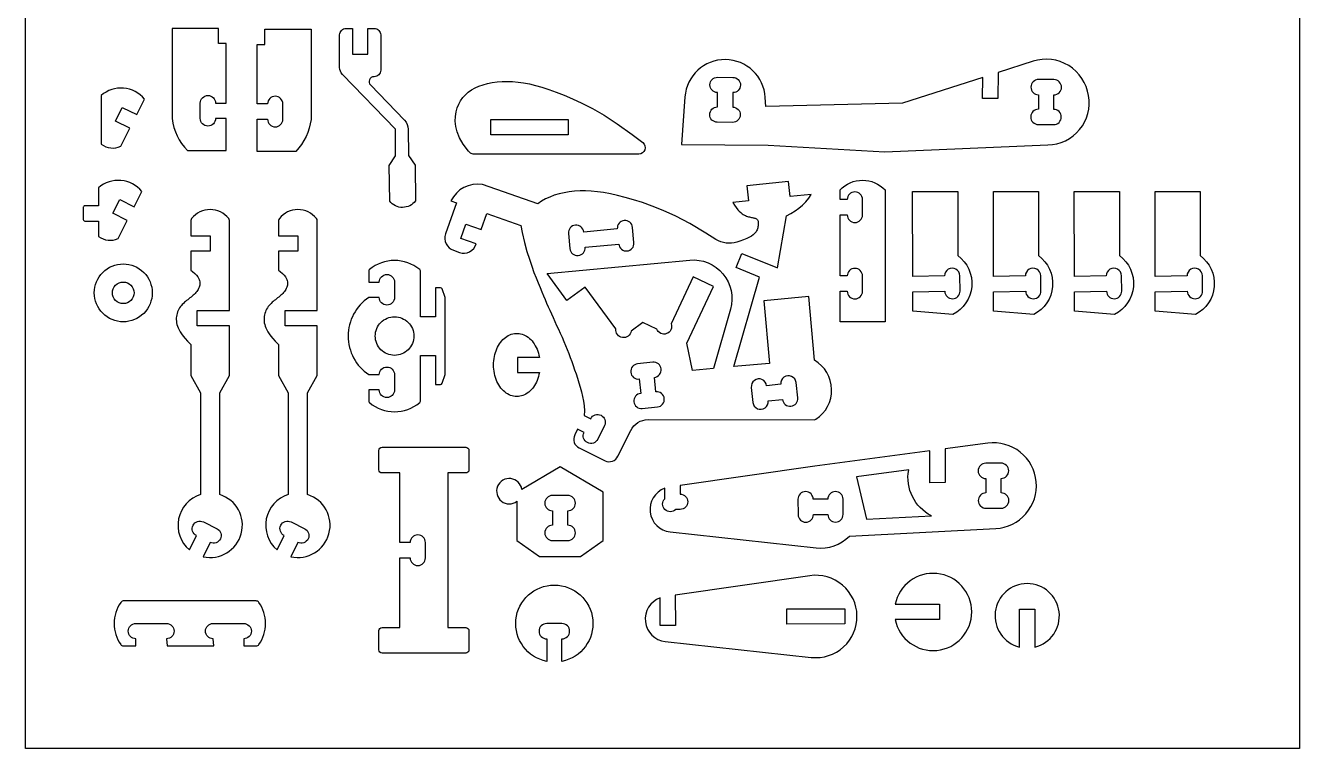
# Model space of a CAD drawing. Header units: inches. Extents: x 74 to 623, y 57 to 815.
# Drawn here: x 74.1 to 324.1, y 464.8 to 606.7 of the extents above; entities that cross this region are included whole.
import ezdxf

# ---------------------------------------------------------------- set-up
doc = ezdxf.new("R2010")
doc.units = ezdxf.units.IN
doc.header["$MEASUREMENT"] = 0
doc.layers.add('External Cut', color=1, linetype='Continuous')
doc.layers.add('Internal Cut', color=5, linetype='Continuous')

msp = doc.modelspace()

# ---------------------------------------------------------------- linework, layer by layer
msp.add_lwpolyline([(324.15, 464.77), (74.15, 464.77), (74.15, 814.77), (324.15, 814.77)], close=True)
at = {"layer": 'External Cut', "flags": 128}
for points in [[(112, 606.14), (102.92, 606.14), (102.92, 588.41, 0.164942), (105.92, 582.14), (113.5, 582.14), (113.5, 588.46), (111.45, 588.46, -1), (108.45, 588.46), (108.45, 591.46, -1), (111.45, 591.46), (113.5, 591.46), (113.5, 603.14), (112, 603.14), (112, 606.14)], [(121.1, 605.99), (130.18, 605.99), (130.18, 588.26, -0.164942), (127.18, 581.99), (119.6, 581.99), (119.6, 588.3), (121.65, 588.3, 1), (124.65, 588.3), (124.65, 591.3, 1), (121.65, 591.3), (119.6, 591.3), (119.6, 602.99), (121.1, 602.99), (121.1, 605.99)], [(137.06, 606.11), (138.32, 606.11), (138.32, 601.06), (141.32, 601.06), (141.32, 606.11), (142.58, 606.11, -0.414214), (143.85, 604.85), (143.85, 597.9, -0.414214), (142.58, 596.64), (142.52, 596.64, 0.661891), (141.84, 595.03), (148.55, 588.09, -0.19179), (149.25, 586.36), (149.31, 581.17), (150.59, 579.28), (150.66, 572.27, -0.5), (145.61, 572.22), (145.54, 579.23), (146.78, 581.14), (146.73, 586.34), (136.33, 597.11, -0.194384), (135.79, 598.43), (135.79, 604.85, -0.414214), (137.06, 606.11)], [(274.78, 583.27, 0.462339), (282.75, 592.93, 0.462339), (271.85, 599.68), (264.99, 597.48), (264.96, 592.37), (261.96, 592.39), (261.98, 596.51), (246.25, 591.45), (219.41, 590.83), (219.31, 592.56, 0.937775), (203.55, 592.67), (202.89, 583.33), (219.88, 583.21), (242.77, 581.92), (274.78, 583.27)], [(161.45, 581.66), (161.08, 582.05), (160.06, 583.39), (159.33, 584.64), (158.84, 585.81), (158.57, 586.89), (158.46, 587.9), (158.5, 588.84), (158.65, 589.72), (158.87, 590.53), (159.17, 591.27), (159.54, 591.94), (159.98, 592.55), (160.48, 593.1), (161.04, 593.6), (161.67, 594.04), (162.37, 594.44), (163.13, 594.78), (163.95, 595.07), (164.82, 595.31), (165.74, 595.5), (166.69, 595.63), (167.68, 595.71), (168.7, 595.73), (169.74, 595.69), (170.8, 595.6), (171.89, 595.44), (173.02, 595.23), (174.21, 594.94), (175.47, 594.58), (176.81, 594.14), (178.26, 593.63), (179.82, 593.03), (181.49, 592.33), (183.33, 591.48), (185.38, 590.43), (187.68, 589.09), (190.28, 587.4), (193.22, 585.29), (195.27, 583.7, -0.714484), (194.5, 581.44), (162.18, 581.42, -0.155709), (161.45, 581.66)], [(89.01, 592.95), (89.01, 583.41, 0.278069), (92.84, 582.98), (94.63, 586.53), (91.8, 587.95), (93.15, 590.63), (95.97, 589.21), (97.5, 592.24, 0.423887), (89.01, 592.95)], [(85.49, 571.01), (85.49, 568.64, 0.414214), (85.81, 568.32), (88.49, 568.32), (88.49, 565.3, 0.278069), (92.32, 564.87), (94.11, 568.42), (91.29, 569.84), (92.64, 572.52), (95.46, 571.1), (96.98, 574.12, 0.423887), (88.49, 574.84), (88.49, 571.32), (85.81, 571.32, 0.414214), (85.49, 571.01)], [(158.11, 562.57), (159.3, 562.15, 0.432652), (162.57, 563.85), (159.59, 564.89), (160.58, 567.72), (163.56, 566.68), (164.65, 569.81), (171.36, 567.47), (171.64, 566.08), (172.09, 564.1), (172.55, 562.35), (173.02, 560.81), (173.48, 559.45), (173.92, 558.24), (174.35, 557.16), (174.75, 556.18), (175.13, 555.28), (175.47, 554.44), (175.8, 553.66), (176.11, 552.92), (176.41, 552.2), (176.72, 551.5), (177.02, 550.79), (177.34, 550.08), (177.67, 549.36), (178.02, 548.61), (178.37, 547.84), (178.72, 547.07), (179.08, 546.28), (179.44, 545.49), (179.78, 544.7), (180.12, 543.9), (180.44, 543.11), (180.75, 542.32), (181.05, 541.53), (181.34, 540.74), (181.62, 539.93), (181.9, 539.12), (182.18, 538.29), (182.46, 537.44), (182.74, 536.57), (183.01, 535.69), (183.26, 534.79), (183.47, 533.88), (183.65, 532.95), (183.77, 532.02), (183.82, 531.08), (183.79, 530.14), (185.07, 529.52, -0.414214), (187.08, 530.2, -0.414214), (187.76, 528.19), (186.44, 525.5, -0.414214), (184.43, 524.82, -0.414214), (183.75, 526.83), (182.47, 527.45), (181.91, 526.32, 0.414214), (182.78, 523.78), (187.88, 521.27, 0.414214), (190.41, 522.14), (192.91, 527.21, -0.286049), (196.31, 529.33), (228.91, 529.3, 0.145967), (229.25, 529.41, 0.55612), (228.98, 540.99), (227.84, 553.48), (219.04, 552.68), (220.16, 540.37), (213.17, 539.73), (218.21, 557.33), (213.59, 559.18), (214.71, 561.96), (221.71, 559.16), (223.48, 569.35), (224.33, 569.8), (225.15, 570.31), (225.92, 570.86), (226.62, 571.45), (227.25, 572.08), (227.83, 572.78), (228.34, 573.53), (224.18, 573.1), (223.87, 576.09), (215.71, 575.25), (216.01, 572.26), (212.97, 571.95), (213.29, 571.43), (213.62, 570.94), (213.93, 570.54), (214.22, 570.22), (214.49, 569.96), (214.75, 569.76), (214.99, 569.61), (215.22, 569.48), (215.44, 569.38), (215.65, 569.29), (215.85, 569.22), (216.05, 569.16), (216.23, 569.11), (216.41, 569.07), (216.59, 569.03), (216.75, 569), (216.91, 568.97), (217.07, 568.94), (217.21, 568.9), (217.35, 568.86), (217.47, 568.82), (217.58, 568.76), (217.67, 568.69), (217.75, 568.61), (217.81, 568.52), (217.86, 568.41), (217.89, 568.29), (217.92, 568.16), (217.93, 568.01), (217.93, 567.86), (217.92, 567.69), (217.91, 567.53), (217.89, 567.35), (217.87, 567.17), (217.83, 566.98), (217.78, 566.79), (217.71, 566.6), (217.62, 566.4), (217.5, 566.21), (217.35, 566), (217.16, 565.8), (216.92, 565.59), (216.61, 565.37), (216.21, 565.15), (215.7, 564.9), (215.07, 564.64), (214.29, 564.36), (213.74, 564.18, -0.224413), (209.63, 564.7), (207.65, 565.96), (204.5, 567.8), (201.73, 569.25), (199.29, 570.39), (197.13, 571.26), (195.19, 571.94), (193.44, 572.49), (191.82, 572.94), (190.31, 573.33), (188.91, 573.64), (187.6, 573.89), (186.36, 574.07), (185.18, 574.19), (184.05, 574.24), (182.96, 574.24), (181.89, 574.17), (180.84, 574.05), (179.82, 573.88), (178.85, 573.65), (177.91, 573.37), (177.02, 573.03), (176.19, 572.65), (175.42, 572.21), (174.71, 571.72), (174.66, 571.67), (163.82, 575.46, 0.333944), (157.62, 572.27), (158.69, 571.9), (156.56, 565.78, 0.414214), (158.11, 562.57)], [(233.98, 548.53), (233.98, 554.53), (235.4, 554.53, 1), (238.4, 554.53), (238.4, 557.53, 1), (235.4, 557.53), (233.98, 557.53), (233.98, 569.53), (235.4, 569.53, 1), (238.4, 569.53), (238.4, 572.53, 1), (235.4, 572.53), (233.98, 572.53), (233.98, 574.43, -0.428571), (242.82, 574.43), (242.82, 548.53), (233.98, 548.53)], [(248.24, 550.62), (248.24, 554.44), (254.54, 554.53, 1), (257.54, 554.58), (257.5, 557.58, 1), (254.5, 557.53), (248.24, 557.44), (248.23, 574.09), (257.07, 574.09), (257.08, 561.55, -0.55612), (256.13, 549.95), (248.24, 550.62)], [(264.1, 550.62), (264.1, 554.44), (270.41, 554.53, 1), (273.4, 554.58), (273.36, 557.58, 1), (270.36, 557.53), (264.1, 557.44), (264.09, 574.09), (272.93, 574.09), (272.94, 561.55, -0.55612), (271.99, 549.95), (264.1, 550.62)], [(279.96, 550.62), (279.96, 554.44), (286.27, 554.53, 1), (289.27, 554.58), (289.22, 557.58, 1), (286.22, 557.53), (279.96, 557.44), (279.95, 574.09), (288.8, 574.09), (288.8, 561.55, -0.55612), (287.85, 549.95), (279.96, 550.62)], [(295.83, 550.62), (295.82, 554.44), (302.13, 554.53, 1), (305.13, 554.58), (305.08, 557.58, 1), (302.08, 557.53), (295.82, 557.44), (295.82, 574.09), (304.66, 574.09), (304.66, 561.55, -0.55612), (303.71, 549.95), (295.83, 550.62)], [(106.74, 568.84, 0.175046), (106.6, 568.43), (106.6, 565.43), (110.39, 565.43), (110.39, 562.43), (106.6, 562.43), (106.6, 558.7), (106.91, 558.44), (107.35, 558.04), (107.69, 557.69), (107.94, 557.38), (108.12, 557.1), (108.24, 556.85), (108.31, 556.62), (108.36, 556.39), (108.38, 556.16), (108.37, 555.94), (108.34, 555.73), (108.29, 555.52), (108.21, 555.31), (108.12, 555.1), (108.01, 554.9), (107.88, 554.7), (107.74, 554.5), (107.59, 554.3), (107.42, 554.11), (107.24, 553.92), (107.05, 553.74), (106.85, 553.56), (106.64, 553.38), (106.42, 553.21), (106.21, 553.05), (105.98, 552.88), (105.76, 552.71), (105.54, 552.54), (105.33, 552.36), (105.12, 552.16), (104.92, 551.96), (104.74, 551.74), (104.56, 551.51), (104.4, 551.26), (104.25, 551.01), (104.12, 550.74), (104, 550.46), (103.91, 550.18), (103.83, 549.89), (103.78, 549.6), (103.74, 549.3), (103.74, 549), (103.75, 548.68), (103.8, 548.36), (103.87, 548.03), (103.98, 547.68), (104.11, 547.32), (104.29, 546.95), (104.5, 546.56), (104.76, 546.15), (105.08, 545.71), (105.46, 545.25), (105.92, 544.76), (106.45, 544.23), (106.6, 544.09), (106.6, 537.99), (108.49, 534.6), (108.49, 514.62, 0.590446), (106.3, 503.78), (107.7, 506.58, -0.414214), (107.03, 508.59, -0.414214), (109.05, 509.26), (111.73, 507.92, -0.414214), (112.4, 505.91, -0.414214), (110.39, 505.24), (108.99, 502.43, 0.960377), (112.28, 514.62), (112.28, 534.6), (114.18, 537.99), (114.18, 547.75), (107.86, 547.75), (107.86, 550.75), (114.18, 550.75), (114.18, 568.43, 0.175046), (114.03, 568.84, 0.469338), (106.74, 568.84)], [(123.96, 568.84, 0.175046), (123.81, 568.43), (123.81, 565.43), (127.6, 565.43), (127.6, 562.43), (123.81, 562.43), (123.81, 558.7), (124.12, 558.44), (124.56, 558.04), (124.9, 557.69), (125.15, 557.38), (125.33, 557.1), (125.45, 556.85), (125.52, 556.62), (125.57, 556.39), (125.59, 556.16), (125.58, 555.94), (125.55, 555.73), (125.5, 555.52), (125.43, 555.31), (125.33, 555.1), (125.22, 554.9), (125.1, 554.7), (124.95, 554.5), (124.8, 554.3), (124.63, 554.11), (124.45, 553.92), (124.26, 553.74), (124.06, 553.56), (123.85, 553.38), (123.63, 553.21), (123.42, 553.05), (123.19, 552.88), (122.97, 552.71), (122.76, 552.54), (122.54, 552.36), (122.33, 552.16), (122.13, 551.96), (121.95, 551.74), (121.77, 551.51), (121.61, 551.26), (121.46, 551.01), (121.33, 550.74), (121.22, 550.46), (121.12, 550.18), (121.04, 549.89), (120.99, 549.6), (120.95, 549.3), (120.95, 549), (120.96, 548.68), (121.01, 548.36), (121.08, 548.03), (121.19, 547.68), (121.32, 547.32), (121.5, 546.95), (121.71, 546.56), (121.97, 546.15), (122.29, 545.71), (122.67, 545.25), (123.13, 544.76), (123.66, 544.23), (123.81, 544.09), (123.81, 537.99), (125.7, 534.6), (125.7, 514.62, 0.590446), (123.51, 503.78), (124.92, 506.58, -0.414214), (124.24, 508.59, -0.414214), (126.26, 509.26), (128.94, 507.92, -0.414214), (129.61, 505.91, -0.414214), (127.6, 505.24), (126.2, 502.43, 0.960377), (129.49, 514.62), (129.49, 534.6), (131.39, 537.99), (131.39, 547.75), (125.07, 547.75), (125.07, 550.75), (131.39, 550.75), (131.39, 568.43, 0.175046), (131.24, 568.84, 0.469338), (123.96, 568.84)], [(141.63, 532.69, 0.364022), (151.51, 532.69, 0.221671), (151.63, 532.93), (151.63, 541.95), (154.63, 541.95), (154.63, 536.26), (155.59, 536.26, 0.312059), (155.88, 536.47), (156.52, 538.16), (156.52, 545.74), (156.52, 553.32), (155.88, 555.01, 0.312059), (155.59, 555.21), (154.63, 555.21), (154.63, 549.53), (151.63, 549.53), (151.63, 558.54, 0.221671), (151.51, 558.78, 0.364022), (141.63, 558.78, 0.221671), (141.52, 558.54), (141.52, 556.32), (143.57, 556.32, -0.414214), (145.07, 557.82, -0.414214), (146.57, 556.32), (146.57, 553.32, -0.414214), (145.07, 551.82, -0.414214), (143.57, 553.32), (141.52, 553.32, 0.535184), (141.52, 538.16), (143.57, 538.16, -0.414214), (145.07, 539.66, -0.414214), (146.57, 538.16), (146.57, 535.16, -1), (143.57, 535.16), (141.52, 535.16), (141.52, 532.93, 0.221671), (141.63, 532.69)], [(176.5, 558.04), (204.48, 560.65, -0.527867), (212.47, 551.03), (209.13, 539.37), (205.03, 538.99), (203.94, 544.33), (209.18, 555.48), (205.18, 557.36), (200.84, 548.13, -0.414214), (199.94, 546.21, -0.414214), (198.02, 547.11), (195.28, 548.4), (192.98, 546.7, -0.414214), (191.27, 545.44, -0.414214), (190.01, 547.15), (183.96, 555.36), (180.4, 552.74), (176.5, 558.04)], [(99.02, 554.22, -0.414214), (93.33, 548.53, -0.414214), (87.65, 554.22, -0.414214), (93.33, 559.9, -0.414214), (99.02, 554.22)], [(144.11, 483.49, -0.414214), (143.48, 484.12), (143.48, 487.91, -0.414214), (144.11, 488.54), (147.58, 488.54), (147.58, 502.2), (149.63, 502.2, 1), (152.63, 502.2), (152.63, 505.2, 1), (149.63, 505.2), (147.58, 505.2), (147.58, 518.86), (144.11, 518.86, -0.414214), (143.48, 519.49), (143.48, 523.28, -0.414214), (144.11, 523.91), (160.53, 523.91, -0.414214), (161.16, 523.28), (161.16, 519.49, -0.414214), (160.53, 518.86), (157.05, 518.86), (157.05, 488.54), (160.53, 488.54, -0.414214), (161.16, 487.91), (161.16, 484.12, -0.414214), (160.53, 483.49), (144.11, 483.49)], [(200.63, 507.3), (229.28, 504.17, 0.225057), (235.83, 506.44), (264.54, 507.96, 0.425796), (272.48, 517.14, 0.425796), (262.99, 524.71), (254.6, 523.6), (254.62, 516.96), (251.62, 516.95), (251.6, 523.2), (229.05, 520.21), (202.6, 516.38), (202.6, 514.7, -0.414214), (204.11, 513.21, -0.414214), (202.61, 511.7), (201.74, 511.7, -1), (199.61, 513.81), (199.6, 515.85, 0.793291), (200.63, 507.3)], [(171.55, 515.64, 0.76331), (166.78, 516.24, 0.76331), (170.59, 513.3), (170.59, 505.6), (175.03, 502.44), (179.05, 502.44), (183.08, 502.44), (187.52, 505.6), (187.52, 515.07), (179.05, 520.08), (171.55, 515.64)], [(199.7, 485.79), (228.35, 482.66, 0.45175), (237.31, 490.84, 0.45175), (228.06, 498.7), (201.66, 494.87), (201.68, 488.93), (198.68, 488.92), (198.66, 494.34, 0.793291), (199.7, 485.79)], [(244.81, 493.08), (253.51, 493.08), (253.51, 490.08), (244.81, 490.08, 0.905035), (259.82, 491.58, 0.905035), (244.81, 493.08)], [(176.42, 481.87, -0.905035), (177.92, 496.87, -0.905035), (179.42, 481.87), (179.42, 486.3, 0.414214), (180.92, 487.8, 0.414214), (179.42, 489.3), (176.42, 489.3, 0.414214), (174.92, 487.8, 0.414214), (176.42, 486.3), (176.42, 481.87)], [(269.21, 484.7), (269.21, 492.1), (272.21, 492.1), (272.21, 484.7, 0.886757), (270.71, 497.15, 0.886757), (269.21, 484.7)], [(93.36, 484.9), (95.81, 484.9), (95.81, 486.32, -0.414214), (94.31, 487.82, -0.414214), (95.81, 489.32), (101.81, 489.32, -0.414214), (103.31, 487.82, -0.414214), (101.81, 486.32), (101.97, 484.9), (111.13, 484.9), (110.97, 486.32, -0.414214), (109.47, 487.82, -0.414214), (110.97, 489.32), (116.97, 489.32, -0.414214), (118.47, 487.82, -0.414214), (116.97, 486.32), (116.97, 484.9), (119.42, 484.9, 0.246483), (119.94, 485.17, 0.311601), (119.94, 493.47, 0.246483), (119.42, 493.74), (93.52, 493.74, 0.246483), (92.84, 493.47, 0.311601), (92.84, 485.17, 0.246483), (93.36, 484.9)]]:
    msp.add_lwpolyline(points, format="xyb", dxfattribs=at)
msp.add_lwpolyline([(170.71, 541.56), (170.71, 538.56), (175, 538.56), (174.91, 538.17), (174.81, 537.78), (174.69, 537.41), (174.55, 537.04), (174.4, 536.69), (174.23, 536.36), (174.04, 536.04), (173.84, 535.73), (173.62, 535.45), (173.39, 535.18), (173.14, 534.94), (172.89, 534.72), (172.62, 534.52), (172.35, 534.35), (172.06, 534.2), (171.77, 534.08), (171.47, 533.98), (171.17, 533.91), (170.87, 533.87), (170.56, 533.86), (170.25, 533.87), (169.94, 533.92), (169.64, 533.99), (169.34, 534.09), (169.04, 534.22), (168.75, 534.37), (168.47, 534.55), (168.2, 534.76), (167.94, 534.99), (167.69, 535.25), (167.45, 535.53), (167.23, 535.83), (167.02, 536.15), (166.83, 536.49), (166.66, 536.85), (166.51, 537.22), (166.38, 537.61), (166.26, 538), (166.17, 538.41), (166.09, 538.82), (166.04, 539.24), (166.01, 539.65), (166, 540.07), (166.01, 540.49), (166.04, 540.9), (166.1, 541.31), (166.17, 541.71), (166.26, 542.1), (166.37, 542.49), (166.49, 542.86), (166.64, 543.22), (166.8, 543.56), (166.98, 543.89), (167.17, 544.21), (167.38, 544.5), (167.6, 544.78), (167.84, 545.03), (168.09, 545.27), (168.35, 545.48), (168.62, 545.67), (168.89, 545.83), (169.18, 545.97), (169.47, 546.08), (169.77, 546.17), (170.08, 546.23), (170.38, 546.26), (170.69, 546.26), (171, 546.24), (171.3, 546.18), (171.61, 546.1), (171.91, 545.99), (172.2, 545.85), (172.49, 545.69), (172.77, 545.5), (173.03, 545.28), (173.29, 545.04), (173.54, 544.77), (173.77, 544.48), (173.98, 544.18), (174.18, 543.85), (174.37, 543.5), (174.53, 543.14), (174.68, 542.76), (174.8, 542.37), (174.91, 541.97), (175, 541.56), (170.71, 541.56)], dxfattribs=at)
at = {"layer": 'Internal Cut', "flags": 128}
for points in [[(212.92, 591.52), (212.92, 590.68, -1), (212.89, 587.68), (209.9, 587.7, -1), (209.92, 590.7), (209.94, 593.54, -1), (209.96, 596.54), (212.96, 596.52, -1), (212.94, 593.52), (212.92, 591.52)], [(272.89, 587.26), (275.89, 587.24, 0.414214), (277.4, 588.73, 0.414214), (275.91, 590.24), (275.93, 593.08, 0.414214), (277.44, 594.57, 0.414214), (275.95, 596.08), (272.95, 596.1, 1), (272.93, 593.1), (272.91, 590.26, 1), (272.89, 587.26)], [(180.97, 562.9, 1), (183.96, 563.18), (190.56, 563.79, 1), (193.55, 564.07), (193.27, 567.06, 1), (190.28, 566.78), (183.68, 566.16, 1), (180.69, 565.88), (180.97, 562.9)], [(95.45, 554.22, -0.414214), (93.33, 552.1, -0.414214), (91.21, 554.22, -0.414214), (93.33, 556.34, -0.414214), (95.45, 554.22)], [(150.36, 545.74, -0.414214), (146.57, 541.95, -0.414214), (142.78, 545.74, -0.414214), (146.57, 549.53, -0.414214), (150.36, 545.74)], [(195.18, 531.5), (198.17, 531.82, 0.414214), (199.5, 533.47, 0.414214), (197.85, 534.8), (197.55, 537.63, 1), (197.23, 540.61), (194.25, 540.29, 0.414214), (192.92, 538.64, 0.414214), (194.57, 537.31), (194.87, 534.48, 0.414214), (193.53, 532.83, 0.414214), (195.18, 531.5)], [(216.88, 532.69, 1), (219.87, 533.01), (222.69, 533.31, 1), (225.68, 533.62), (225.36, 536.61, 1), (222.38, 536.29), (219.55, 535.99, 1), (216.57, 535.67), (216.88, 532.69)], [(262.61, 511.94), (265.61, 511.95, 0.414214), (267.11, 513.46, 0.414214), (265.6, 514.95), (265.59, 517.79, 0.414214), (267.08, 519.3, 0.414214), (265.58, 520.79), (262.58, 520.78, 0.414214), (261.09, 519.28, 0.414214), (262.59, 517.78), (262.6, 514.94, 0.414214), (261.11, 513.43, 0.414214), (262.61, 511.94)], [(239.2, 509.78), (251.9, 510.45, -0.331221), (247.45, 519.47), (237.2, 518.11), (239.2, 509.78)], [(225.75, 510.69, 1), (228.75, 510.7), (231.59, 510.71, 1), (234.59, 510.72), (234.58, 513.72, 1), (231.58, 513.71), (228.73, 513.7, 1), (225.73, 513.69), (225.75, 510.69)], [(177.55, 514.44, 1), (177.55, 511.44), (177.55, 508.6, 1), (177.55, 505.6), (179.05, 505.6), (180.55, 505.6, 1), (180.55, 508.6), (180.55, 511.44, 1), (180.55, 514.44), (179.05, 514.44), (177.55, 514.44)]]:
    msp.add_lwpolyline(points, format="xyb", dxfattribs=at)
for points in [[(165.49, 585.22), (165.49, 588.22), (180.65, 588.22), (180.65, 585.22), (165.49, 585.22)], [(223.55, 489.17), (223.53, 492.17), (234.9, 492.22), (234.91, 489.22), (223.55, 489.17)]]:
    msp.add_lwpolyline(points, dxfattribs=at)

doc.saveas('drawing.dxf')
